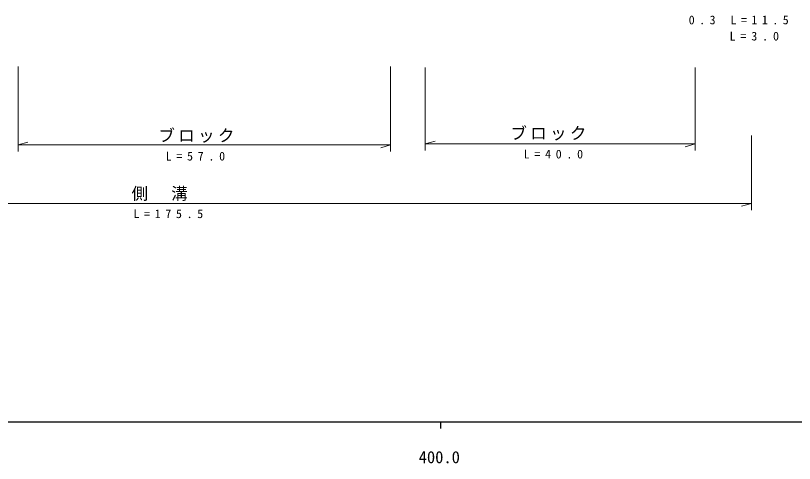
# Model space of a CAD drawing. Units: millimetres, scale not verified. Extents: x 40000 to 680000, y 20000 to 380000.
# Drawn here: x 403744 to 521553, y 198715 to 266442 of the extents above; entities that cross this region are included whole.
import ezdxf
from ezdxf.enums import TextEntityAlignment as Align

# ---------------------------------------------------------------- set-up
doc = ezdxf.new("R2010")
doc.units = ezdxf.units.MM
doc.header["$LTSCALE"] = 1000
doc.layers.add('M-STR-HTXT', color=7, linetype='Continuous', lineweight=13)
doc.layers.add('M-TTL-BAND', color=7, linetype='Continuous', lineweight=25)
doc.styles.add('ＭＳ ゴシック', font='')
doc.styles.get('ＭＳ ゴシック').set_extended_font_data('MS Gothic')

# ---------------------------------------------------------------- blocks, each defined once
blk = doc.blocks.new('MARK28C15L14W1')
at = {"color": 7, "linetype": 'Continuous', "lineweight": 13}
blk.add_line((0, 0), (0.014, -0.05), dxfattribs=at)

msp = doc.modelspace()

# ---------------------------------------------------------------- linework, layer by layer
at = {"layer": 'M-STR-HTXT'}
for p, q in [((404122, 258727), (404122, 245871)), ((460477, 245871), (460477, 258727)), ((465712, 258573), (465712, 246025)), ((506516, 246025), (506516, 258573)), ((515051, 237027), (515051, 248320)), ((404122, 246871), (460477, 246871)), ((465712, 247025), (506516, 247025)), ((343860, 238027), (515051, 238027))]:
    msp.add_line(p, q, dxfattribs=at)
at = {"layer": 'M-TTL-BAND'}
for p, q in [((40000, 205000), (579000, 205000)), ((468000, 205000), (468000, 204000))]:
    msp.add_line(p, q, dxfattribs=at)

# ---------------------------------------------------------------- block references
at = {"layer": 'M-STR-HTXT', "xscale": 30000, "yscale": 30000}
for p, rotation in [((465712, 247025), 90), ((404122, 246871), 90), ((460477, 246871), 270), ((506516, 247025), 270), ((515051, 238027), 270)]:
    msp.add_blockref('MARK28C15L14W1', p, dxfattribs=dict(at, rotation=rotation))

# ---------------------------------------------------------------- texts
at = {"layer": 'M-STR-HTXT', "attachment_point": 7, "style": 'ＭＳ ゴシック'}
for s, insert, char_height in [('\\T1.76;0.3\\~L=11.5', (505565, 265100), 1320), ('\\T1.83;L=3.0', (511748, 262650), 1320), ('\\T1.2;ブロック', (478587, 247544), 1833), ('\\T1.2;ブロック', (425346, 247202), 1833), ('\\T1.8;L=57.0', (426454, 244499), 1320), ('\\T1.8;L=40.0', (480600, 244812), 1320), ('\\T1.2;側\u3000溝', (421279, 238411), 1833), ('\\T1.79;L=175.5', (421581, 235793), 1320)]:
    msp.add_mtext(s, dxfattribs=dict(at, insert=insert, char_height=char_height))
at = {"layer": 'M-TTL-BAND', "style": 'ＭＳ ゴシック'}
msp.add_text('400.0', height=1833, dxfattribs=at).set_placement((464719, 198195), align=Align.BOTTOM_LEFT)

doc.saveas('drawing.dxf')
